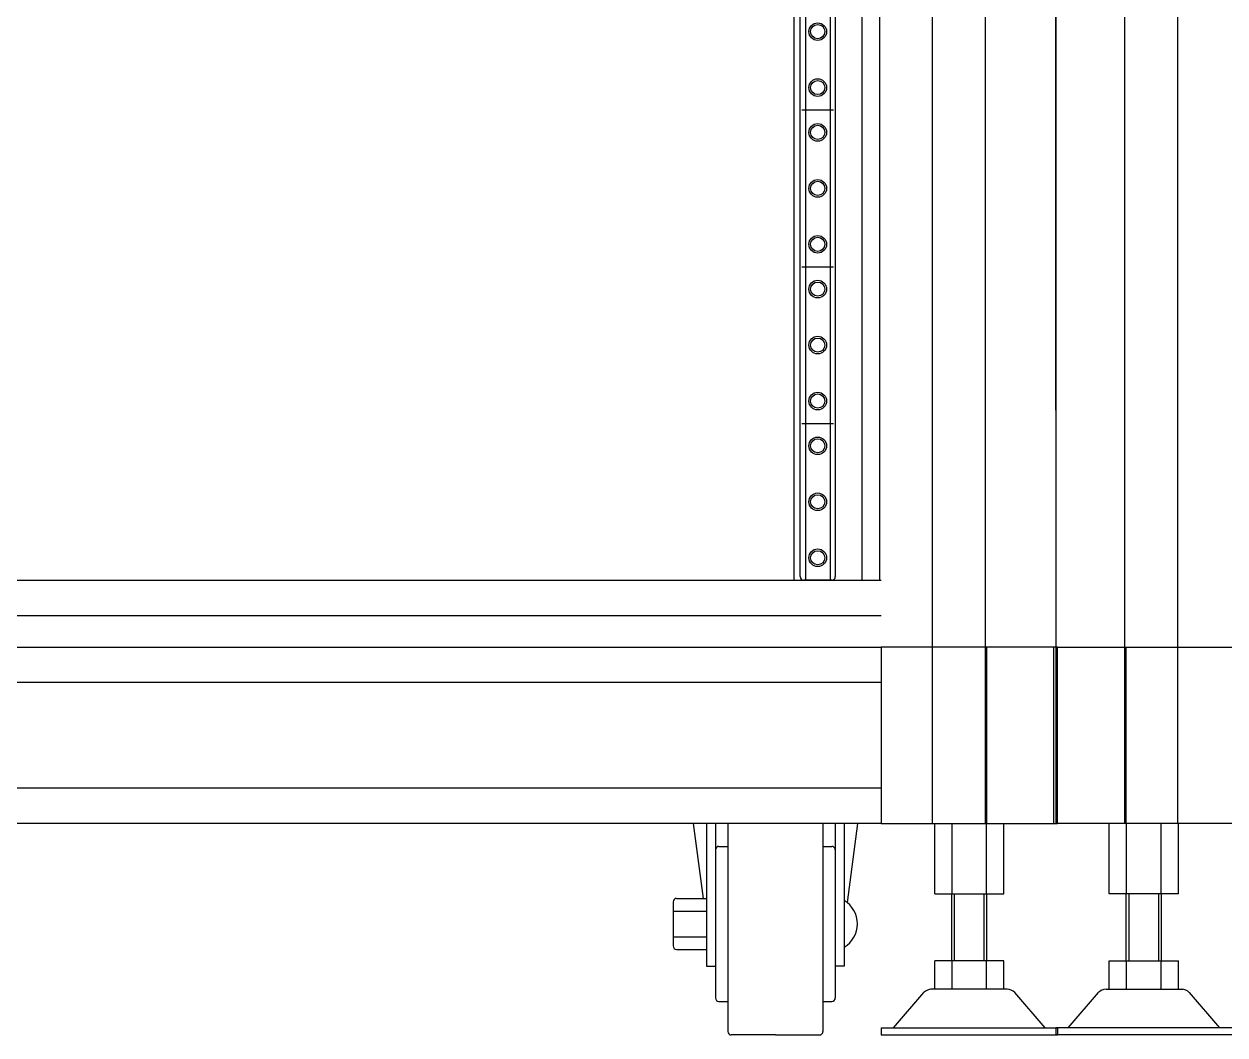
# Model space of a CAD drawing. Header units: millimetres. Extents: x -1589 to 88627, y 12943 to 76663.
# Drawn here: x 15142 to 18548, y 48400 to 51267 of the extents above; entities that cross this region are included whole.
import ezdxf

# ---------------------------------------------------------------- set-up
doc = ezdxf.new("R2010")
doc.units = ezdxf.units.MM
doc.header["$LTSCALE"] = 200
for name, color, linetype in [('4', 4, 'Continuous'), ('form$0$SHEET$0$AA-BORD-FORM', 7, 'Continuous'), ('SCS-WIRE', 5, 'Continuous'), ('Slim-nut', 57, 'Continuous')]:
    doc.layers.add(name, color=color, linetype=linetype)

# ---------------------------------------------------------------- blocks, each defined once
blk = doc.blocks.new('A$C1B484D96')
at = {"layer": 'Slim-nut'}
for p, q in [((0, 1), (0, 399.05)), ((1, 400.05), (9, 400.05)), ((10, 399.05), (10, 1)), ((0.5, 355.6), (9.5, 355.6)), ((0.5, 311.15), (9.5, 311.15)), ((0.5, 266.7), (9.5, 266.7)), ((0.5, 222.25), (9.5, 222.25)), ((0.5, 177.8), (9.5, 177.8)), ((0.5, 133.35), (9.5, 133.35)), ((0.5, 88.9), (9.5, 88.9)), ((0.5, 44.45), (9.5, 44.45)), ((9, 0), (1, 0))]:
    blk.add_line(p, q, dxfattribs=at)
for centre, radius in [((5, 393.7), 2.5), ((5, 393.7), 2), ((5, 377.82), 2.5), ((5, 377.82), 2), ((5, 361.95), 2.5), ((5, 361.95), 2), ((5, 349.25), 2.5), ((5, 349.25), 2), ((5, 333.37), 2.5), ((5, 333.37), 2), ((5, 317.5), 2.5), ((5, 317.5), 2), ((5, 304.8), 2.5), ((5, 304.8), 2), ((5, 288.92), 2.5), ((5, 288.92), 2), ((5, 273.05), 2.5), ((5, 273.05), 2), ((5, 260.35), 2.5), ((5, 260.35), 2), ((5, 244.47), 2.5), ((5, 244.47), 2), ((5, 228.6), 2.5), ((5, 228.6), 2), ((5, 215.9), 2.5), ((5, 215.9), 2), ((5, 200.02), 2.5), ((5, 200.02), 2), ((5, 184.15), 2.5), ((5, 184.15), 2), ((5, 171.45), 2.5), ((5, 171.45), 2), ((5, 155.57), 2.5), ((5, 155.57), 2), ((5, 139.7), 2.5), ((5, 139.7), 2), ((5, 127), 2.5), ((5, 127), 2), ((5, 111.12), 2.5), ((5, 111.12), 2), ((5, 95.25), 2.5), ((5, 95.25), 2), ((5, 82.55), 2.5), ((5, 82.55), 2), ((5, 66.67), 2.5), ((5, 66.67), 2), ((5, 50.8), 2.5), ((5, 50.8), 2), ((5, 38.1), 2.5), ((5, 38.1), 2), ((5, 22.22), 2.5), ((5, 22.22), 2), ((5, 6.35), 2.5), ((5, 6.35), 2)]:
    blk.add_circle(centre, radius, dxfattribs=at)
for centre, start, end in [((1, 399.05), 90, 180), ((9, 399.05), 0, 90), ((1, 1), 180, 270), ((9, 1), 270, 0)]:
    blk.add_arc(centre, 1, start, end, dxfattribs=at)
blk = doc.blocks.new('rack2000')
at = {"color": 8, "linetype": 'Continuous'}
for p, q in [((634.03, 1950.05), (634.03, 130)), ((649.03, 1950.05), (649.03, 61)), ((664.03, 1950.05), (664.03, 61)), ((684.03, 1950.05), (684.03, 61)), ((684.03, 1950.05), (684.03, 61)), ((609.78, 1931.05), (609.78, 130)), ((613.03, 1931.05), (613.03, 130)), ((620.03, 1931.05), (620.03, 130)), ((629.03, 1931.05), (629.03, 130)), ((134.53, 130), (634.53, 130)), ((134.53, 120), (634.53, 120)), ((134.53, 111), (634.53, 111)), ((634.53, 111), (634.53, 61)), ((634.53, 111), (634.53, 61)), ((684.53, 111), (634.53, 111)), ((664.53, 61), (664.53, 111)), ((684.53, 61), (684.53, 111)), ((684.53, 61), (684.53, 111)), ((634.53, 101), (134.53, 101)), ((634.53, 71), (134.53, 71)), ((634.53, 61), (134.53, 61)), ((581.21, 61), (584.03, 39.75)), ((585.03, 61), (585.03, 20.5)), ((587.53, 61), (587.53, 11.5)), ((591.03, 61), (591.03, 2)), ((618.03, 61), (618.03, 2)), ((621.53, 61), (621.53, 11.5)), ((624.03, 61), (624.03, 20.5)), ((627.85, 61), (624.86, 38.53)), ((634.53, 61), (684.53, 61)), ((649.71, 41), (649.71, 61)), ((654.62, 41), (654.62, 61)), ((664.43, 41), (664.43, 61)), ((669.34, 41), (669.34, 61)), ((588.53, 54.5), (591.03, 54.5)), ((618.03, 54.5), (620.53, 54.5)), ((649.71, 41), (669.34, 41)), ((654.53, 22), (654.53, 41)), ((655.33, 22), (655.33, 41)), ((663.73, 22), (663.73, 41)), ((664.53, 22), (664.53, 41)), ((575.53, 38.75), (575.53, 26.25)), ((576.53, 39.75), (585.03, 39.75)), ((575.53, 36.13), (585.03, 36.13)), ((575.53, 28.88), (585.03, 28.88)), ((576.53, 25.25), (585.03, 25.25)), ((585.03, 20.5), (587.53, 20.5)), ((624.03, 20.5), (621.53, 20.5)), ((649.71, 14), (649.71, 22)), ((669.34, 22), (649.71, 22)), ((654.62, 14), (654.62, 22)), ((664.43, 14), (664.43, 22)), ((669.34, 14), (669.34, 22)), ((670.24, 14), (648.53, 14)), ((588.53, 10.5), (591.03, 10.5)), ((618.03, 10.5), (620.53, 10.5)), ((638.03, 3), (646.64, 13.07)), ((681.03, 3), (672.41, 13.07)), ((604.53, 1), (592.03, 1)), ((604.53, 1), (617.03, 1)), ((634.53, 3), (634.53, 1)), ((634.53, 3), (634.53, 1)), ((634.53, 3), (684.53, 3)), ((634.53, 1), (684.53, 1)), ((684.53, 3), (684.53, 1)), ((684.53, 3), (684.53, 1)), ((684.53, 3), (684.53, 1)), ((684.53, 3), (684.53, 1))]:
    blk.add_line(p, q, dxfattribs=at)
for centre, radius, start, end in [((588.53, 53.5), 1, 90, 180), ((620.53, 53.5), 1, 0, 90), ((620.53, 53.5), 1, 0, 90), ((576.53, 38.75), 1, 90, 180), ((620.13, 32.5), 7.67, 300.5926, 59.4074), ((576.53, 26.25), 1, 180, 270), ((648.82, 11), 3, 90, 136.4688), ((648.82, 11), 3, 90, 136.4688), ((670.24, 11), 3, 43.5312, 90), ((670.24, 11), 3, 43.5312, 90), ((588.53, 11.5), 1, 180, 270), ((620.53, 11.5), 1, 270, 0), ((592.03, 2), 1, 180, 270), ((617.03, 2), 1, 270, 0)]:
    blk.add_arc(centre, radius, start, end, dxfattribs=at)
at = {"layer": 'SCS-WIRE', "color": 8, "linetype": 'Continuous'}
for p, q in [((151.26, 130), (617.8, 130)), ((617.8, 130), (633.57, 130))]:
    blk.add_line(p, q, dxfattribs=at)
at = {"layer": 'Slim-nut', "color": 8, "linetype": 'Continuous'}
blk.add_blockref('A$C1B484D96', (611.53, 130), dxfattribs=at)
blk = doc.blocks.new('rack2000-1')
at = {"color": 8, "linetype": 'Continuous'}
for p, q in [((-280, -121.92), (-280, -2010.97)), ((-265, -121.92), (-265, -2010.97)), ((-300, -2010.97), (-300, -1960.97)), ((-299.5, -1960.97), (-249.5, -1960.97)), ((-279.5, -2010.97), (-279.5, -1960.97)), ((-249.5, -2010.97), (-299.5, -2010.97)), ((-284.32, -2030.97), (-284.32, -2010.97)), ((-279.41, -2030.97), (-279.41, -2010.97)), ((-269.59, -2030.97), (-269.59, -2010.97)), ((-264.69, -2030.97), (-264.69, -2010.97)), ((-264.69, -2030.97), (-284.32, -2030.97)), ((-279.5, -2049.97), (-279.5, -2030.97)), ((-278.7, -2049.97), (-278.7, -2030.97)), ((-270.3, -2049.97), (-270.3, -2030.97)), ((-269.5, -2049.97), (-269.5, -2030.97)), ((-284.32, -2049.97), (-264.69, -2049.97)), ((-284.32, -2057.97), (-284.32, -2049.97)), ((-279.41, -2057.97), (-279.41, -2049.97)), ((-269.59, -2057.97), (-269.59, -2049.97)), ((-264.69, -2057.97), (-264.69, -2049.97)), ((-296, -2068.97), (-287.39, -2058.9)), ((-285.21, -2057.97), (-263.5, -2057.97)), ((-253, -2068.97), (-261.61, -2058.9)), ((-299.5, -2068.97), (-299.5, -2070.97)), ((-299.5, -2068.97), (-299.5, -2070.97)), ((-249.5, -2068.97), (-299.5, -2068.97)), ((-249.5, -2070.97), (-299.5, -2070.97))]:
    blk.add_line(p, q, dxfattribs=at)
for centre, start, end in [((-285.21, -2060.97), 90, 136.4688), ((-285.21, -2060.97), 90, 136.4688), ((-263.79, -2060.97), 43.5312, 90), ((-263.79, -2060.97), 43.5312, 90)]:
    blk.add_arc(centre, 3, start, end, dxfattribs=at)
at = {"layer": '4', "color": 8, "linetype": 'Continuous'}
blk.add_line((-300, -121.92), (-299.5, -2010.97), dxfattribs=at)

msp = doc.modelspace()

# ---------------------------------------------------------------- block references
at = {"layer": 'form$0$SHEET$0$AA-BORD-FORM', "xscale": 10, "yscale": 10, "zscale": 10}
for name, p in [('rack2000', (11227.7, 48389.9)), ('rack2000-1', (21063, 69109.6))]:
    msp.add_blockref(name, p, dxfattribs=at)

doc.saveas('drawing.dxf')
